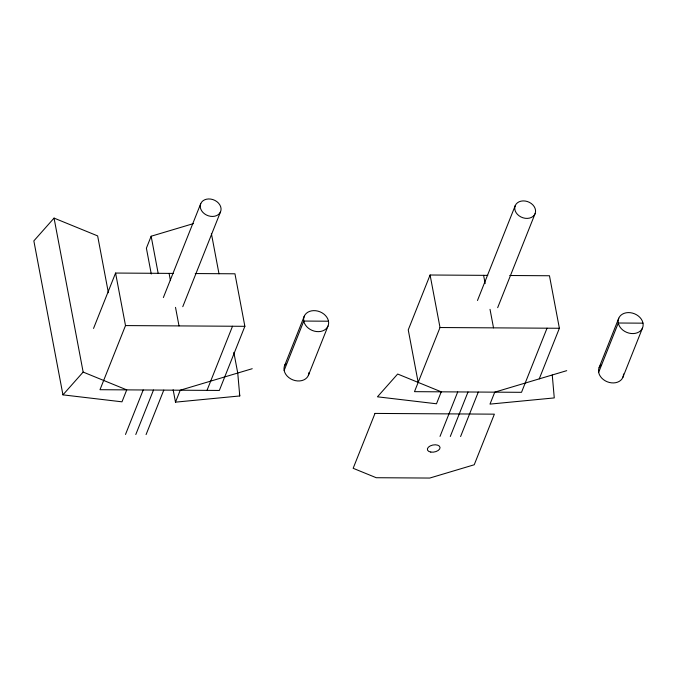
<?xml version="1.0" encoding="UTF-8"?>
<svg xmlns="http://www.w3.org/2000/svg" width="677" height="677" viewBox="0 0 677 677"><rect width="100%" height="100%" fill="white"/><g stroke="black" fill="none" stroke-linecap="round" stroke-linejoin="round"><path stroke-width="1.02" d="M93.536 328.438L115.581 273.051L173.278 273.415M193.52 223.579L151.149 236.231L146.393 248.18L151.276 274.016M115.581 273.051L125.507 325.578L99.984 389.707L219.348 390.451L244.871 326.314L234.953 273.796L195.23 273.55M163.36 297.558L200.747 203.625M125.499 434.456L143.202 389.977M182.773 306.689L220.55 211.774A10.705 8.403 21.7 0 0 208.524 198.953A10.705 8.403 21.7 0 0 202.88 212.366A10.705 8.403 21.7 0 0 220.55 211.774M135.789 434.516L153.493 390.037M146.08 434.583L163.783 390.104M233.836 352.362L237.745 373.035L239.76 395.96L175.487 402.155L180.243 390.206L252.216 368.711M207.001 390.375L232.524 326.238M284.619 365.58L304.261 316.244M284.154 370.395L303.787 321.059L328.489 321.211M308.382 375.363L328.023 326.035A12.846 10.079 21.7 0 0 313.586 310.641A12.846 10.079 21.7 0 0 306.816 326.746A12.846 10.079 21.7 0 0 328.023 326.035M487.778 275.37L430.09 275.006L408.248 329.885L418.174 382.403M430.09 275.006L440.016 327.524L414.485 391.661L521.51 392.322L547.033 328.193M477.48 300.495L515.256 205.58M440.008 436.403L457.711 391.932M497.671 307.671L535.058 213.729A10.705 8.403 21.7 0 0 523.025 200.908A10.705 8.403 21.7 0 0 517.389 214.321A10.705 8.403 21.7 0 0 535.058 213.729M450.298 436.47L468.002 391.991M460.588 436.538L478.292 392.059M539.239 378.875L559.38 328.269L549.462 275.751L509.739 275.505M599.128 367.535L618.77 318.198M598.663 372.35L618.296 323.014L642.998 323.166M622.891 377.317L642.524 327.981A12.846 10.079 21.7 0 0 628.095 312.596A12.846 10.079 21.7 0 0 621.325 328.692A12.846 10.079 21.7 0 0 642.524 327.981M54.058 218.096L33.85 240.885L62.944 394.86L121.978 401.825L126.734 389.876L83.153 372.071L54.058 218.096L97.64 235.901L108.379 292.735M62.944 394.86L83.153 372.071M566.717 370.666L494.752 392.161L489.996 404.11L554.268 397.915L552.254 374.99M125.507 325.578L244.871 326.314M440.016 327.524L559.38 328.269M483.598 275.336L485.155 283.578M490.021 309.321L493.525 327.863M211.385 233.523L219.001 273.83M239.37 393.896L239.76 395.96M169.089 273.39L170.452 280.591M175.512 307.366L179.016 325.908M151.149 236.231L158.181 273.432M173.143 389.757L175.487 402.155M623.517 373.992A12.846 10.079 21.7 0 1 607.261 381.786A12.846 10.079 21.7 0 1 600.88 364.945M309.008 372.46A12.846 10.079 21.7 0 1 292.938 379.907A12.846 10.079 21.7 0 1 285.872 363.532M374.999 413.419L353.157 468.298L376.226 477.717L429.743 478.055L474.23 464.769L494.371 414.163L374.999 413.419M441.243 391.822L436.487 403.78L377.453 396.815L397.661 374.026L441.243 391.822M430.784 452.075A6.423 3.563 -10.7 0 0 440.05 447.514A6.423 3.563 -10.7 0 0 430.293 445.889A6.423 3.563 -10.7 0 0 430.784 452.075"/></g></svg>
